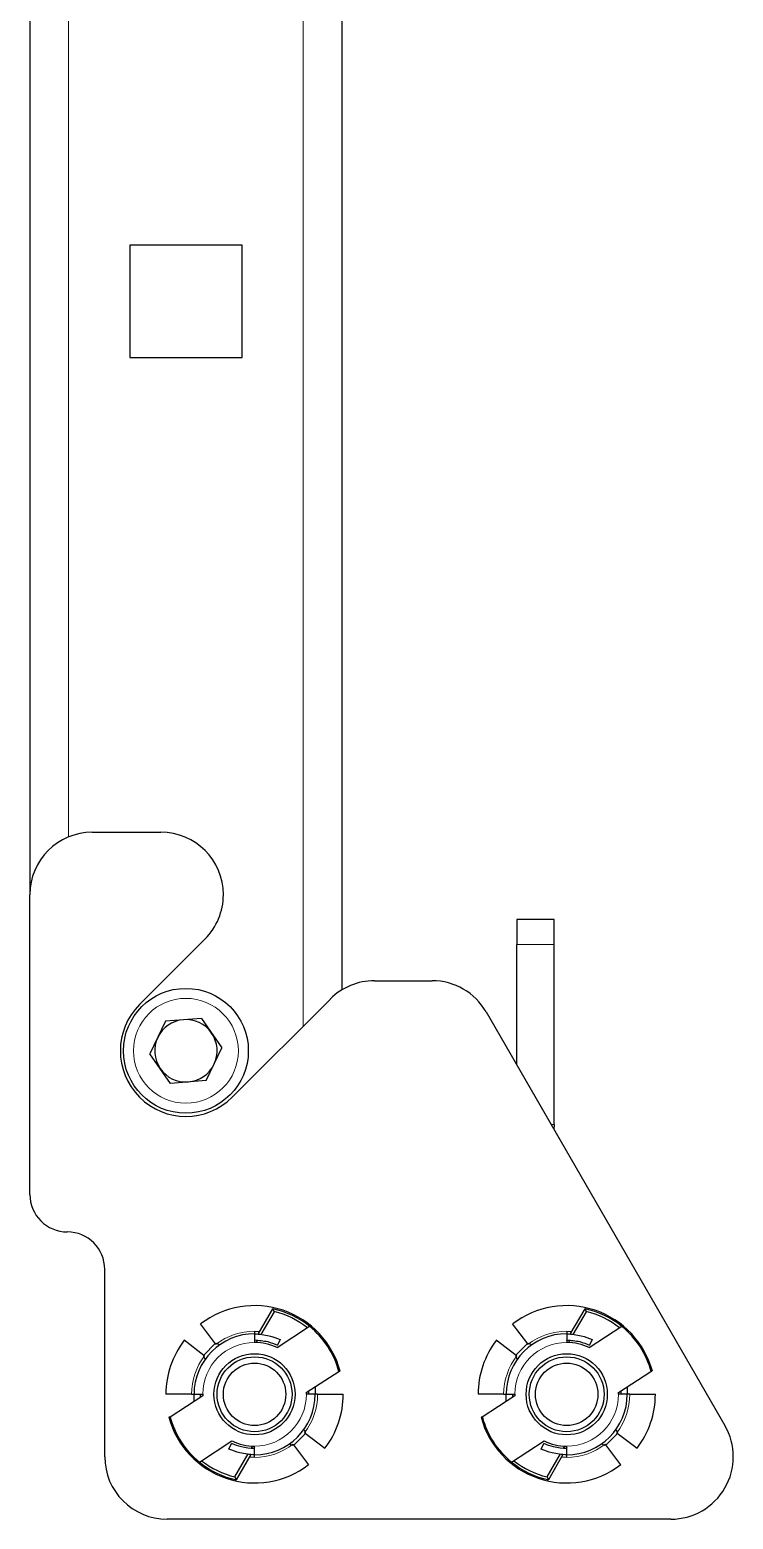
# Model space of a CAD drawing. Header units: millimetres. Extents: x -764 to 1099, y 554 to 2003.
# Drawn here: x 200.1 to 256.5, y 732.8 to 852.1 of the extents above; entities that cross this region are included whole.
import ezdxf

# ---------------------------------------------------------------- set-up
doc = ezdxf.new("R2010")
doc.units = ezdxf.units.MM

msp = doc.modelspace()

# ---------------------------------------------------------------- linework, layer by layer
at = {"color": 8, "linetype": 'Continuous', "lineweight": 18}
for p, q in [((203.24, 1846.81), (203.24, 787.43)), ((222.04, 772.28), (222.04, 1846.81)), ((239.14, 778.81), (242.14, 778.81)), ((241.89, 764.41), (242.14, 764.41))]:
    msp.add_line(p, q, dxfattribs=at)
at = {"color": 7, "linetype": 'Continuous', "lineweight": 25}
for p, q in [((225.14, 1846.81), (225.14, 775.18)), ((200.14, 1817.61), (200.14, 782.81)), ((217.14, 834.81), (208.14, 834.81)), ((208.14, 834.81), (208.14, 825.81)), ((217.14, 825.81), (217.14, 834.81)), ((208.14, 825.81), (217.14, 825.81)), ((205.14, 787.81), (210.64, 787.81)), ((200.14, 758.81), (200.14, 782.81)), ((215.64, 782.81), (215.64, 782.8)), ((242.14, 780.81), (239.14, 780.81)), ((239.14, 780.81), (239.14, 778.81)), ((242.14, 778.81), (242.14, 780.81)), ((214.17, 779.27), (208.92, 774.02)), ((239.14, 769.18), (239.14, 778.81)), ((242.14, 764.41), (242.14, 778.81)), ((227.74, 775.92), (232.36, 775.92)), ((216.35, 766.6), (224.21, 774.45)), ((213.88, 772.91), (211, 772.68)), ((213.88, 772.91), (215.51, 770.54)), ((236.69, 773.42), (255.81, 740.31)), ((211, 772.68), (209.76, 770.08)), ((214.27, 767.93), (215.51, 770.54)), ((211.4, 767.7), (209.76, 770.08)), ((214.27, 767.93), (211.4, 767.7)), ((242.14, 764.41), (242.12, 764.02)), ((206.14, 737.81), (206.14, 752.81)), ((218.43, 747.62), (219.61, 749.65)), ((219.7, 749.42), (218.64, 747.59)), ((219.61, 749.65), (219.7, 749.42)), ((243.43, 747.62), (244.61, 749.65)), ((244.7, 749.42), (243.64, 747.59)), ((244.61, 749.65), (244.7, 749.42)), ((215.02, 746.86), (213.81, 748.44)), ((218.14, 747.86), (218.14, 747.66)), ((218.14, 747.86), (218.56, 747.84)), ((222.55, 748.24), (219.94, 746.54)), ((240.02, 746.86), (238.81, 748.44)), ((243.14, 747.86), (243.14, 747.66)), ((243.14, 747.86), (243.56, 747.84)), ((247.55, 748.24), (244.94, 746.54)), ((214.08, 745.92), (212.5, 747.13)), ((214.97, 746.85), (214.1, 745.98)), ((218.14, 747.66), (218.14, 746.96)), ((218.14, 747.11), (218.16, 747.15)), ((218.38, 747.13), (218.28, 746.95)), ((220.19, 747.2), (219.97, 746.75)), ((239.08, 745.92), (237.5, 747.13)), ((239.97, 746.85), (239.1, 745.98)), ((243.14, 747.66), (243.14, 746.96)), ((243.14, 747.11), (243.16, 747.15)), ((243.38, 747.13), (243.28, 746.95)), ((245.19, 747.2), (244.97, 746.75)), ((222.28, 742.94), (224.89, 744.63)), ((224.86, 744.61), (224.99, 744.65)), ((247.28, 742.94), (249.89, 744.63)), ((249.86, 744.61), (249.99, 744.65)), ((222.49, 742.81), (222.49, 743.07)), ((222.99, 743.39), (222.99, 742.81)), ((247.49, 742.81), (247.49, 743.07)), ((247.99, 743.39), (247.99, 742.81)), ((213.09, 742.81), (211.04, 742.81)), ((213.99, 742.68), (211.38, 740.98)), ((213.09, 742.81), (213.29, 742.81)), ((213.29, 742.81), (213.99, 742.81)), ((213.29, 742.22), (213.29, 742.81)), ((213.79, 742.81), (213.79, 742.55)), ((222.99, 742.81), (222.29, 742.81)), ((223.19, 742.81), (222.99, 742.81)), ((223.19, 742.81), (225.24, 742.81)), ((238.09, 742.81), (236.04, 742.81)), ((238.99, 742.68), (236.38, 740.98)), ((238.09, 742.81), (238.29, 742.81)), ((238.29, 742.81), (238.99, 742.81)), ((238.29, 742.22), (238.29, 742.81)), ((238.79, 742.81), (238.79, 742.55)), ((247.99, 742.81), (247.29, 742.81)), ((248.19, 742.81), (247.99, 742.81)), ((248.19, 742.81), (250.24, 742.81)), ((211.42, 741.01), (211.28, 740.97)), ((236.42, 741.01), (236.28, 740.97)), ((221.3, 738.77), (222.18, 739.64)), ((222.19, 739.69), (223.77, 738.49)), ((246.3, 738.77), (247.18, 739.64)), ((247.19, 739.69), (248.77, 738.49)), ((213.72, 737.38), (216.33, 739.07)), ((216.09, 738.41), (216.3, 738.87)), ((217.89, 738.49), (217.99, 738.66)), ((218.14, 738.51), (218.11, 738.46)), ((218.14, 737.96), (218.14, 738.66)), ((221.25, 738.75), (222.46, 737.17)), ((238.72, 737.38), (241.33, 739.07)), ((241.09, 738.41), (241.3, 738.87)), ((242.89, 738.49), (242.99, 738.66)), ((243.14, 738.51), (243.11, 738.46)), ((243.14, 737.96), (243.14, 738.66)), ((246.25, 738.75), (247.46, 737.17)), ((216.57, 736.19), (217.63, 738.03)), ((217.84, 738), (216.67, 735.96)), ((218.14, 737.76), (217.71, 737.78)), ((218.14, 737.76), (218.14, 737.96)), ((241.57, 736.19), (242.63, 738.03)), ((242.84, 738), (241.67, 735.96)), ((243.14, 737.76), (242.71, 737.78)), ((243.14, 737.76), (243.14, 737.96)), ((216.57, 736.19), (216.67, 735.96)), ((241.57, 736.19), (241.67, 735.96)), ((251.48, 732.81), (211.14, 732.81))]:
    msp.add_line(p, q, dxfattribs=at)
for centre, radius in [((212.64, 770.31), 5), ((218.14, 742.81), 3.25), ((218.14, 742.81), 3), ((243.14, 742.81), 3.25), ((243.14, 742.81), 3), ((218.14, 742.81), 2.5), ((243.14, 742.81), 2.5)]:
    msp.add_circle(centre, radius, dxfattribs=at)
at = {"color": 8, "linetype": 'Continuous', "lineweight": 18}
msp.add_circle((212.64, 770.31), 4.2, dxfattribs=at)
at = {"color": 7, "linetype": 'Continuous', "lineweight": 25}
for centre, radius, start, end in [((205.14, 782.81), 5, 90, 180), ((210.64, 782.81), 5, 0, 90), ((210.64, 782.8), 5, 315, 0), ((227.74, 770.92), 5, 90, 135), ((232.36, 770.92), 5, 30, 90), ((212.64, 770.31), 5.25, 135, 315), ((212.64, 770.31), 2.5, 94.5743, 154.5743), ((212.64, 770.31), 2.5, 34.5743, 94.5743), ((212.64, 770.31), 2.5, 334.5743, 34.5743), ((212.64, 770.31), 2.5, 154.5743, 214.5743), ((212.64, 770.31), 2.5, 274.5743, 334.5743), ((212.64, 770.31), 2.5, 214.5743, 274.5743), ((203.14, 758.81), 3, 180, 270), ((203.14, 752.81), 3, 0, 90), ((218.14, 742.81), 7.1, 15, 127.5), ((218.14, 742.81), 7, 50.8871, 77.8871), ((218.14, 742.81), 6.8, 51.4319, 76.6644), ((243.14, 742.81), 7.1, 15, 127.5), ((243.14, 742.81), 7, 50.8871, 77.8871), ((243.14, 742.81), 6.8, 51.4319, 76.6644), ((218.14, 742.81), 7, 15.1129, 50.8871), ((243.14, 742.81), 7, 15.1129, 50.8871), ((218.14, 742.81), 7.1, 142.5, 180), ((218.14, 742.81), 4.85, 90, 180), ((218.14, 742.81), 4.15, 64.203, 90), ((243.14, 742.81), 7.1, 142.5, 180), ((243.14, 742.81), 4.85, 90, 180), ((243.14, 742.81), 4.15, 64.203, 90), ((218.14, 742.81), 4.15, 0, 1.797), ((243.14, 742.81), 4.15, 0, 1.797), ((218.14, 742.81), 4.15, 180, 181.797), ((218.14, 742.81), 4.85, 270, 0), ((218.14, 742.81), 7.1, 322.5, 0), ((243.14, 742.81), 4.15, 180, 181.797), ((243.14, 742.81), 4.85, 270, 0), ((243.14, 742.81), 7.1, 322.5, 0), ((218.14, 742.81), 7.1, 195, 307.5), ((218.14, 742.81), 7, 195.1129, 230.8871), ((243.14, 742.81), 7.1, 195, 307.5), ((243.14, 742.81), 7, 195.1129, 230.8871), ((251.48, 737.81), 5, 270, 30), ((218.14, 742.81), 4.15, 244.203, 270), ((243.14, 742.81), 4.15, 244.203, 270), ((211.14, 737.81), 5, 180, 270), ((218.14, 742.81), 7, 230.8871, 257.8871), ((218.14, 742.81), 6.8, 231.4319, 256.6644), ((243.14, 742.81), 7, 230.8871, 257.8871), ((243.14, 742.81), 6.8, 231.4319, 256.6644)]:
    msp.add_arc(centre, radius, start, end, dxfattribs=at)
at = {"color": 8, "linetype": 'Continuous', "lineweight": 18}
for centre, radius, start, end in [((218.14, 742.81), 5.05, 90, 127.5), ((243.14, 742.81), 5.05, 90, 127.5), ((218.14, 742.81), 4.15, 90, 180), ((243.14, 742.81), 4.15, 90, 180), ((218.14, 742.81), 5.05, 142.5, 180), ((243.14, 742.81), 5.05, 142.5, 180), ((218.14, 742.81), 4.15, 270, 0), ((218.14, 742.81), 5.05, 322.5, 0), ((243.14, 742.81), 4.15, 270, 0), ((243.14, 742.81), 5.05, 322.5, 0), ((218.14, 742.81), 5.05, 270, 307.5), ((243.14, 742.81), 5.05, 270, 307.5)]:
    msp.add_arc(centre, radius, start, end, dxfattribs=at)
at = {"color": 7, "linetype": 'Continuous', "lineweight": 25}
for points, knots in [([(215.32, 746.76), (215.19, 746.83), (215.04, 746.93), (215.01, 746.82), (215.01, 746.8)], [0, 0, 0, 0, 0.832234, 1, 1, 1, 1]), ([(218.14, 747.66), (218.53, 747.62), (219.24, 747.56), (219.9, 747.31), (220.19, 747.2)], [0, 0, 0, 0, 0.559866, 1, 1, 1, 1]), ([(218.14, 747.16), (218.49, 747.13), (219.13, 747.09), (219.72, 746.85), (219.97, 746.75)], [0, 0, 0, 0, 0.559785, 1, 1, 1, 1]), ([(240.32, 746.76), (240.19, 746.83), (240.04, 746.93), (240.01, 746.82), (240.01, 746.8)], [0, 0, 0, 0, 0.832234, 1, 1, 1, 1]), ([(243.14, 747.66), (243.53, 747.62), (244.24, 747.56), (244.9, 747.31), (245.19, 747.2)], [0, 0, 0, 0, 0.559866, 1, 1, 1, 1]), ([(243.14, 747.16), (243.49, 747.13), (244.13, 747.09), (244.72, 746.85), (244.97, 746.75)], [0, 0, 0, 0, 0.559785, 1, 1, 1, 1]), ([(214.19, 745.62), (214.11, 745.75), (214.01, 745.9), (214.12, 745.93), (214.14, 745.93)], [0, 0, 0, 0, 0.832234, 1, 1, 1, 1]), ([(239.19, 745.62), (239.11, 745.75), (239.01, 745.9), (239.12, 745.93), (239.14, 745.93)], [0, 0, 0, 0, 0.832234, 1, 1, 1, 1]), ([(222.08, 739.99), (222.16, 739.86), (222.26, 739.71), (222.15, 739.68), (222.13, 739.68)], [0, 0, 0, 0, 0.832234, 1, 1, 1, 1]), ([(247.08, 739.99), (247.16, 739.86), (247.26, 739.71), (247.15, 739.68), (247.13, 739.68)], [0, 0, 0, 0, 0.832234, 1, 1, 1, 1]), ([(218.14, 737.96), (217.74, 737.99), (217.04, 738.05), (216.38, 738.3), (216.09, 738.41)], [0, 0, 0, 0, 0.559866, 1, 1, 1, 1]), ([(218.14, 738.46), (217.78, 738.48), (217.15, 738.53), (216.56, 738.76), (216.3, 738.87)], [0, 0, 0, 0, 0.559785, 1, 1, 1, 1]), ([(220.95, 738.86), (221.08, 738.78), (221.23, 738.68), (221.26, 738.79), (221.26, 738.81)], [0, 0, 0, 0, 0.832234, 1, 1, 1, 1]), ([(243.14, 737.96), (242.74, 737.99), (242.04, 738.05), (241.38, 738.3), (241.09, 738.41)], [0, 0, 0, 0, 0.559866, 1, 1, 1, 1]), ([(243.14, 738.46), (242.78, 738.48), (242.15, 738.53), (241.56, 738.76), (241.3, 738.87)], [0, 0, 0, 0, 0.559785, 1, 1, 1, 1]), ([(245.95, 738.86), (246.08, 738.78), (246.23, 738.68), (246.26, 738.79), (246.26, 738.81)], [0, 0, 0, 0, 0.832234, 1, 1, 1, 1])]:
    msp.add_open_spline(points, degree=3, knots=knots, dxfattribs=at)

doc.saveas('drawing.dxf')
